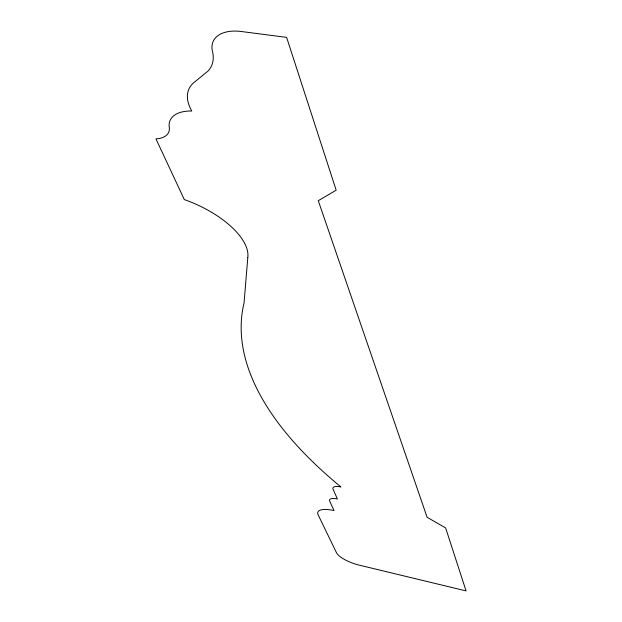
<?xml version="1.0" encoding="UTF-8"?>
<svg xmlns="http://www.w3.org/2000/svg" width="622" height="622" viewBox="0 0 622 622"><rect width="100%" height="100%" fill="white"/><g stroke="black" fill="none" stroke-linecap="round" stroke-linejoin="round"><path stroke-width="0.93" d="M247.813 257.345L244.073 302.828A576.967 244.197 12.6 0 0 340.942 486.964A10.644 3.779 19.5 0 0 333.042 489.257L337.427 498.999A10.426 3.631 19.5 0 0 329.707 501.161L334.045 510.569A21.599 7.332 19.5 0 0 318.145 514.845L336.455 552.67A20.557 6.624 19.2 0 0 359.197 565.134L466.057 590.9L445.647 527.938L427.12 517.302L318.27 200.688L336.168 190.192L286.625 37.374L242.829 31.706A42.467 23.823 25 0 0 212.281 50.6A61.71 33.479 27.2 0 1 207.818 71.227L194.165 82.353A59.945 31.877 24.3 0 0 191.778 111.019A44.559 22.757 24.5 0 0 169.114 126.204A32.966 16.499 26 0 1 155.943 138.838L184.306 199.584A70.278 32.041 23.7 0 1 247.813 257.345"/></g></svg>
